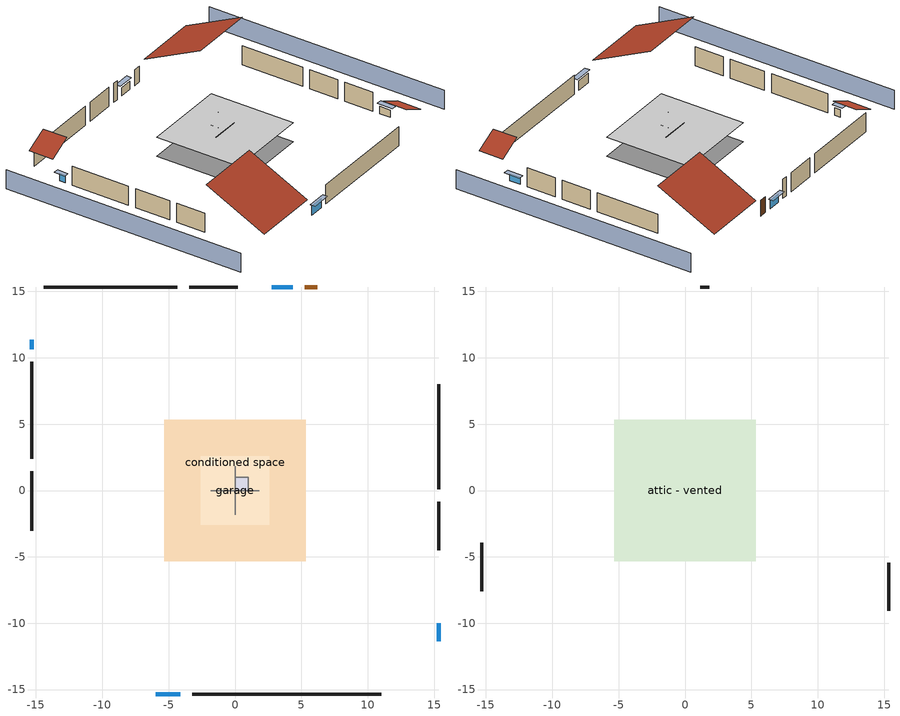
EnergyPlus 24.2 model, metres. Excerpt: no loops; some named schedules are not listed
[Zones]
conditioned space
 floor foundation (Slab2 construction): -5.34,-5.34 -5.34,5.34 5.34,5.34 5.34,-5.34 z0
 wall outside (AdiabaticWallConstruction 1): 6.19,15.33 5.27,15.33 z0:2.03
 wall outside (AdiabaticWallConstruction): -5.96,-15.33 -4.14,-15.33 z0:1.22; -15.33,11.35 -15.33,10.63 z0:0.98; 4.34,15.33 2.77,15.33 z0:1.07; 15.33,-11.35 15.33,-9.99 z0:0.92
 wall outside (Wall3 construction): -3.21,-15.33 11.03,-15.33 z0:2.44
 wall outside (Wall4 construction): -15.33,1.46 -15.33,-3.01 z0:2.44
 wall outside (Wall7 construction): -4.36,15.33 -14.4,15.33 z0:2.44
 wall outside (Wall8 construction): 15.33,0.08 15.33,7.99 z0:2.44
 wall to garage (Wall5 construction): 1.83,0 -1.83,0 z0:2.44
 wall to garage (Wall6 construction): 0,1.83 0,-1.83 z0:2.44
 window (WindowConstruction): -5.96,-15.33 -4.14,-15.33 z0:1.22
 window (WindowConstruction 1): -15.33,11.35 -15.33,10.63 z0:0.98
 window (WindowConstruction 2): 4.34,15.33 2.77,15.33 z0:1.07
 window (WindowConstruction 3): 15.33,-11.35 15.33,-9.99 z0:0.91
 door (Door): 6.19,15.33 5.27,15.33 z0:2.03
furnace airloop ret air zone
 floor adiabatic (AdiabaticConst): 0,0 0,1 1,1 1,0 z0
 wall adiabatic (AdiabaticConst): 0,1 0,0 1,0 1,1 0,1 z0:1
 ceiling adiabatic (AdiabaticConst): 1,0 1,1 0,1 0,0 z1
garage
 floor foundation (Slab1 construction): -2.59,-2.59 -2.59,2.59 2.59,2.59 2.59,-2.59 z0
 wall outside (Wall1 construction): -15.33,9.7 -15.33,2.39 z0:2.44
 wall outside (Wall12 construction): 15.33,-4.51 15.33,-0.85 z0:2.44
 wall outside (Wall2 construction): 0.22,15.33 -3.43,15.33 z0:2.44
attic - vented
 floor to garage (Floor1 construction): -2.59,-2.59 -2.59,2.59 2.59,2.59 2.59,-2.59 z2.44
 floor to conditioned space (Floor2 construction Reversed): -5.34,-5.34 -5.34,5.34 5.34,5.34 5.34,-5.34 z2.44
 wall outside (Wall10 construction): 15.33,-9.07 15.33,-5.43 z0:2.44
 wall outside (Wall11 construction): 1.84,15.33 1.15,15.33 z0:2.44
 wall outside (Wall9 construction): -15.33,-3.94 -15.33,-7.57 z0:2.44
 roof outside (Roof1 construction): -6.89,-15.33,2.44 -6.89,-7.78,6.21 -15.33,-7.78,6.21 -15.33,-15.33,2.44
 roof outside (Roof2 construction): -15.33,12.27,2.44 -12.6,12.27,3.81 -12.6,15.33,3.81 -15.33,15.33,2.44
 roof outside (Roof3 construction): 15.33,-12.27,2.44 12.6,-12.27,3.81 12.6,-15.33,3.81 15.33,-15.33,2.44
 roof outside (Roof4 construction): 7.12,15.33,2.44 7.12,7.98,6.11 15.33,7.98,6.11 15.33,15.33,2.44
shading: -19.9,15.33 -19.9,-15.33 / 19.9,-15.33 19.9,15.33 z0:2.44; -3.84,-15.33 -6.27,-15.33 -6.27,-15.94 -3.84,-15.94 z1.52; -15.33,10.33 -15.33,11.65 -15.94,11.65 -15.94,10.33 z1.28; 2.46,15.33 4.65,15.33 4.65,15.94 2.46,15.94 z1.37; 15.33,-9.69 15.33,-11.65 15.94,-11.65 15.94,-9.69 z1.22
[Building]
Building 1: Terrain=Suburbs
[Site:Location]
Portland Intl Arpt_OR: Latitude {deg}=45.59; Longitude {deg}=-122.6; Time Zone {hr}=-8; Elevation {m}=33; Keep Site Location Information=Yes
[Site:GroundTemperature:Shallow]
10.2558, 8.96328, 8.85977, 9.47314, 11.9355, 14.3863, 16.5111, 17.8571, 17.9714, 16.8767, 14.8061, 12.4304
[Site:WaterMainsTemperature]
Calculation Method=Schedule; Temperature Schedule=mains temperature schedule
[Material] Roughness=Rough; Thermal Absorptance=0.9
Name | Thickness {m} | Conductivity {W/m-K} | Density {kg/m3} | Specific Heat {J/kg-K} | Solar Absorptance | Visible Absorptance
asphalt or fiberglass shingles | 0.00635 | 0.162714 | 1121.4 | 1465.45 | 0.85 | 0.85
ceiling loosefill ins | 0.254 | 0.0480833 | 16.02 | 1046.75 | 0.7 | 0.7
ceiling stud and cavity | 0.1397 | 1.39189 | 65.682 | 1177.47 | 0.7 | 0.7
ceiling stud and cavity 1 | 0.1397 | 0.104117 | 65.682 | 1177.47 | 0.7 | 0.7
concrete 4.0 in. | 0.1016 | 1.803125 | 2242.8 | 837.4 | 0.7 | 0.7
door material | 0.04445 | 0.0612267 | 512.64 | 1214.23 | 0.7 | 0.7
floor covering | 0.0127 | 0.0450781 | 54.468 | 1339.84 | 0.9 | 0.9
furniture material conditioned space 1; furniture material garage 1 | 0.1524 | 0.115458 | 640.8 | 1214.23 | 0.6 | 0.6
gypsum board | 0.0127 | 0.160291 | 801 | 837.4 | 0.6 | 0.6
osb sheathing 0.5 in. | 0.0127 | 0.115458 | 512.64 | 1214.23 | 0.6 | 0.6
osb sheathing 0.5 in. 1; osb sheathing 0.5 in. 2; osb sheathing 0.5 in. 3 | 0.0127 | 0.115458 | 512.64 | 1214.23 | 0.7 | 0.7
roof rigid ins | 0.00281632 | 0.029427 | 32.04 | 1214.23 | 0.7 | 0.7
wall rigid ins | 0.512978 | 0.029427 | 32.04 | 1214.23 | 0.7 | 0.7
wall stud and cavity | 0.1397 | 0.727959 | 139.0536 | 1170.24 | 0.6 | 0.6
wall stud and cavity 1 | 0.1397 | 0.550994 | 139.0536 | 1170.24 | 0.7 | 0.7
wall stud and cavity 2 | 0.1397 | 0.335416 | 139.0536 | 1170.24 | 0.7 | 0.7
wall stud and cavity 3 | 0.0889 | 0.380278 | 52.3479 | 1209.89 | 0.7 | 0.7
wall stud and cavity 4 | 0.0889 | 0.391764 | 83.0341 | 1211.67 | 0.7 | 0.7
wood siding | 0.0254 | 0.102417 | 544.68 | 1172.36 | 0.85 | 0.85
wood siding 1; wood siding 2 | 0.0254 | 0.102417 | 544.68 | 1172.36 | 0.7 | 0.7
[Material:NoMass]
Adiabatic: Roughness=Rough; Thermal Resistance {m2-K/W}=176.1; Thermal Absorptance=0.9; Solar Absorptance=0.7; Visible Absorptance=0.7
[WindowMaterial:SimpleGlazingSystem]
WindowMaterial: U-Factor {W/m2-K}=2.15764; Solar Heat Gain Coefficient=0.44
[Construction]
AdiabaticConst: Adiabatic
AdiabaticWallConstruction: wood siding 1, wall rigid ins, wall stud and cavity 3, gypsum board
AdiabaticWallConstruction 1: wood siding 2, wall rigid ins, wall stud and cavity 3, gypsum board
Door: door material
Floor1 construction: ceiling stud and cavity
Floor2 construction Reversed: gypsum board, ceiling stud and cavity 1, ceiling loosefill ins
furniture construction conditioned space 1: furniture material conditioned space 1
furniture construction garage 1: furniture material garage 1
PartitionWallConstruction: gypsum board, wall stud and cavity 4, gypsum board
Roof1 construction; Roof2 construction; Roof3 construction; Roof4 construction: asphalt or fiberglass shingles, roof rigid ins, osb sheathing 0.5 in.
Slab1 construction: concrete 4.0 in.
Slab2 construction: concrete 4.0 in., floor covering
Wall1 construction; Wall2 construction: wood siding, osb sheathing 0.5 in. 1, wall stud and cavity
Wall10 construction; Wall11 construction; Wall12 construction; Wall9 construction: wood siding, osb sheathing 0.5 in. 3, wall stud and cavity
Wall3 construction; Wall4 construction: wood siding, osb sheathing 0.5 in. 1, wall stud and cavity 1, gypsum board
Wall5 construction: osb sheathing 0.5 in. 2, wall stud and cavity 2, gypsum board
Wall6 construction: osb sheathing 0.5 in. 3, wall stud and cavity 2, gypsum board
Wall7 construction; Wall8 construction: wood siding, osb sheathing 0.5 in. 3, wall stud and cavity 1, gypsum board
WindowConstruction; WindowConstruction 1; WindowConstruction 2; WindowConstruction 3: WindowMaterial
[Zone] Multiplier=1
Name | Volume {m3} | Part of Total Floor Area
attic - vented | 124.583 | Yes
conditioned space | 278.185 | Yes
furnace airloop ret air zone | 1 | No
garage | 65.242 | Yes
[Space]
Name | Zone | Volume {m3} | Space Type
attic - vented 1 | attic - vented | 124.583
conditioned space 1 | conditioned space | 278.185
furnace airloop ret air space | furnace airloop ret air zone |  | Plenum Space Type
garage 1 | garage | 65.242
[OtherEquipment] Design Level Calculation Method=EquipmentLevel
Name | Fuel Type | Zone or ZoneList or Space or SpaceList | Schedule | Design Level {W} | Fraction Latent | Fraction Radiant | Fraction Lost
furnace airloop_0 RetCondToDZ; furnace airloop_0 SupCondToDZ; furnace airloop_0 SupSensLkToDZ | None | attic - vented 1 | Always On Discrete | 0 | 0 | 0 | 0
furnace airloop_0 SupLatLkToDZ | None | attic - vented 1 | Always On Discrete | 0 | 1 | 0 | 0
clothes dryer 1 | NaturalGas | conditioned space 1 | clothes_dryer | 3284.52 | 0.015 | 0.081 | 0.85
cooking range 1 | NaturalGas | conditioned space 1 | cooking_range | 1791.07 | 0.16 | 0.384 | 0.2
furnace airloop_0 SupCondToLv; furnace airloop_0 SupSensLkToCond; mech vent house fan sensible load; water heater sens | None | conditioned space 1 | Always On Discrete | 0 | 0 | 0 | 0
furnace airloop_0 SupLatLkToCond; mech vent house fan latent load; water heater lat | None | conditioned space 1 | Always On Discrete | 0 | 1 | 0 | 0
general water use latent | None | conditioned space 1 | general water use schedule | 44.1266 | 1 | 0 | 0
general water use sensible | None | conditioned space 1 | general water use schedule | -43.4886 | 0 | 0.6 | 0
water heater energy adjustment1 | Electricity | conditioned space 1 | Always On Discrete | 0.01 | 0 | 0 | 1
furnace airloop_0 RetCondToRP; furnace airloop_0 RetSensLkToRP | None | furnace airloop ret air space | Always On Discrete | 0 | 0 | 0 | 0
furnace airloop_0 RetLatLkToRP | None | furnace airloop ret air space | Always On Discrete | 0 | 1 | 0 | 0
[ZoneInfiltration:DesignFlowRate] Schedule=Always On Discrete; Design Flow Rate Calculation Method=Flow/Zone; Design Flow Rate {m3/s}=0
Name | Zone or ZoneList or Space or SpaceList
attic_vented 1 duct leakage imbalance infil flow | attic - vented 1
infil flow; natural vent flow; whole house fan flow | conditioned space 1
[ZoneInfiltration:EffectiveLeakageArea] Schedule=Always On Discrete
Name | Zone or Space | Effective Air Leakage Area {cm2} | Stack Coefficient | Wind Coefficient
infil attic - vented 1 | attic - vented 1 | 4694.23 | 0.000184533 | 3.53165e-05
infil garage 1 | garage 1 | 407.755 | 0.000129147 | 4.38083e-05
[ZoneMixing] Schedule=Always On Continuous; Design Flow Rate Calculation Method=Flow/Zone; Design Flow Rate {m3/s}=0
Name | Zone or Space | Source Zone or Space
furnace airloop_0 ZoneMixCondToDZ mix; whole house fan mix | attic - vented | conditioned space
furnace airloop_0 ZoneMixDZToCond mix | conditioned space | attic - vented
[SurfaceProperty:ExposedFoundationPerimeter] Exposed Perimeter Calculation Method=TotalExposedPerimeter
Name | Total Exposed Perimeter {m}
Slab2 | 39.80688
Slab1 | 14.6304
[SurfaceProperty:IncidentSolarMultiplier] Incident Solar Multiplier=1; Incident Solar Multiplier Schedule=trans schedule winter=0.85 summer=0.7
Window1; Window2; Window3; Window4
[InternalMass]
Name | Construction | Zone or ZoneList | Space or SpaceList | Surface Area {m2}
furniture mass conditioned space 1 | furniture construction conditioned space 1 | conditioned space | conditioned space 1 | 45.63397
partition wall mass | PartitionWallConstruction | conditioned space | conditioned space 1 | 114.085
furniture mass garage 1 | furniture construction garage 1 | garage | garage 1 | 2.67561
[Lights] Design Level Calculation Method=LightingLevel; Return Air Fraction=0; Fraction Radiant=0.6; Fraction Visible=0.2; Fraction Replaceable=1
Name | Zone or ZoneList or Space or SpaceList | Schedule | Lighting Level {W}
interior lighting | conditioned space 1 | lighting_interior | 180.026
garage lighting | garage 1 | lighting_garage | 7.96228
[People]
occupants: Zone or ZoneList or Space or SpaceList=conditioned space 1; Number of People Schedule=occupants; Number of People Calculation Method=People; Number of People=2; Fraction Radiant=0.314171; Sensible Heat Fraction=0.56303; Activity Level Schedule=occupants activity schedule; Carbon Dioxide Generation Rate {m3/s-W}=0; Enable ASHRAE 55 Comfort Warnings=No; Mean Radiant Temperature Calculation Type=EnclosureAveraged
[ElectricEquipment] Design Level Calculation Method=EquipmentLevel
Name | Zone or ZoneList or Space or SpaceList | Schedule | Design Level {W} | Fraction Latent | Fraction Radiant | Fraction Lost
ceiling fan | conditioned space 1 | ceiling_fan | 18.3113 | 0 | 0.558 | 0
clothes dryer | conditioned space 1 | clothes_dryer | 247.232 | 0.015 | 0.081 | 0.85
clothes washer | conditioned space 1 | clothes_washer | 484.341 | 0.03 | 0.162 | 0.7
cooking range | conditioned space 1 | cooking_range | 61.1138 | 0.16 | 0.384 | 0.2
dishwasher | conditioned space 1 | dishwasher | 1317.89 | 0.3 | 0.18 | 0.4
fridge | conditioned space 1 | fridge schedule | 46.9578 | 0 | 0.6 | 0
mech vent bath fan 0 | conditioned space 1 | mech vent bath fan 0 schedule | 15 | 0 | 0 | 1
mech vent house fan | conditioned space 1 | mech vent house fan schedule | 0 | 0 | 0 | 1
mech vent house fan cfis | conditioned space 1 | mech vent house fan cfis schedule | 0 | 0 | 0 | 0
mech vent range fan 0 | conditioned space 1 | mech vent range fan 0 schedule | 30 | 0 | 0 | 1
misc plug loads | conditioned space 1 | plug_loads_other | 145.671 | 0.021 | 0.558 | 0.049
misc tv | conditioned space 1 | plug_loads_tv | 182.295 | 0 | 0.6 | 0
whole house fan | conditioned space 1 | Always On Discrete | 0 | 0 | 0 | 1
freezer | garage 1 | freezer schedule | 194.914 | 0 | 0.6 | 0
[SpaceList]
Plenum Space Type: furnace airloop ret air space
[AvailabilityManager:Scheduled]
furnace airloop Availability Manager: Schedule=Always On Discrete
[AirLoopHVAC:ReturnPlenum]
Air Loop HVAC Return Plenum 1: Zone=furnace airloop ret air zone
[WaterUse:Equipment]
dishwasher: Peak Flow Rate {m3/s}=5.16174e-06; Flow Rate Fraction Schedule=hot_water_dishwasher
[Foundation:Kiva] Wall Height Above Grade {m}=0.1016; Wall Depth Below Slab {m}=0.2032
Name | Initial Indoor Air Temperature {C}
Foundation Kiva 1 | 13.4258
Foundation Kiva 2 | 12.2222
[Foundation:Kiva:Settings]
Soil Conductivity {W/m-K}=1.9041; Soil Density {kg/m3}=1842.3; Soil Specific Heat {J/kg-K}=418.7; Ground Solar Absorptivity=0.9; Ground Thermal Absorptivity=0.9; Ground Surface Roughness {m}=0.03; Far-Field Width {m}=40; Deep-Ground Boundary Condition=ZeroFlux; Deep-Ground Depth {m}=40; Minimum Cell Dimension {m}=0.2; Maximum Cell Growth Coefficient=3; Simulation Timestep=Timestep
[Exterior:Lights]
exterior lighting: Schedule=exterior lighting schedule; Design Level {W}=6.19068
[EnergyManagementSystem:GlobalVariable]
furnace_airloop_0_DuctImbalLkExhFanEquivCond
furnace_airloop_0_DuctImbalLkExhFanEquivDZ
furnace_airloop_0_DuctImbalLkSupFanEquivCond
furnace_airloop_0_DuctImbalLkSupFanEquivDZ
furnace_airloop_0_DZ_T
furnace_airloop_0_DZ_W
furnace_airloop_0_RetCondToDZ
furnace_airloop_0_RetCondToRP
furnace_airloop_0_RetLatLkToRP
furnace_airloop_0_RetSensLkToRP
furnace_airloop_0_SupCondToDZ
furnace_airloop_0_SupCondToLv
furnace_airloop_0_SupLatLkToCond
furnace_airloop_0_SupLatLkToDZ
furnace_airloop_0_SupSensLkToCond
furnace_airloop_0_SupSensLkToDZ
furnace_airloop_0_ZoneMixCondToDZ
furnace_airloop_0_ZoneMixDZToCond
furnace_airloop_AH_MFR
furnace_airloop_AH_Tout
furnace_airloop_AH_VFR
furnace_airloop_AH_Wout
furnace_airloop_Fan_RTF
furnace_airloop_RA_T
furnace_airloop_Ra_W
infil_program_Qfan
infil_program_Qinf
natural_vent_program_Qnv
natural_vent_program_Qwhf
[EnergyManagementSystem:Sensor]
Name | Output:Variable or Output:Meter Index Key | Output:Variable or Output:Meter
airflow_gain | infil flow | Infiltration Sensible Heat Gain Energy
airflow_gain_1 | natural vent flow | Infiltration Sensible Heat Gain Energy
airflow_gain_2 | whole house fan flow | Infiltration Sensible Heat Gain Energy
airflow_loss | infil flow | Infiltration Sensible Heat Loss Energy
airflow_loss_1 | natural vent flow | Infiltration Sensible Heat Loss Energy
airflow_loss_2 | whole house fan flow | Infiltration Sensible Heat Loss Energy
clg_load_cond |  | Cooling:EnergyTransfer:Zone:CONDITIONED SPACE
clg_load_duct |  | Cooling:EnergyTransfer:Zone:FURNACE AIRLOOP RET AIR ZONE
clg_sp_s; clg_sp_s_1 | cooling setpoint | Schedule Value
clothes_dryer_exhaust_0_sch_s | clothes_dryer | Schedule Value
cool_season | cooling season schedule | Schedule Value
ducts_conv | furnace airloop_0 RetCondToRP | Other Equipment Convective Heating Energy
ducts_conv_1 | furnace airloop_0 RetLatLkToRP | Other Equipment Convective Heating Energy
ducts_conv_2 | furnace airloop_0 RetSensLkToRP | Other Equipment Convective Heating Energy
ducts_conv_3 | furnace airloop_0 SupCondToLv | Other Equipment Convective Heating Energy
ducts_conv_4 | furnace airloop_0 SupLatLkToCond | Other Equipment Convective Heating Energy
ducts_conv_5 | furnace airloop_0 SupSensLkToCond | Other Equipment Convective Heating Energy
ducts_rad | furnace airloop_0 RetCondToRP | Other Equipment Radiant Heating Energy
ducts_rad_1 | furnace airloop_0 RetLatLkToRP | Other Equipment Radiant Heating Energy
ducts_rad_2 | furnace airloop_0 RetSensLkToRP | Other Equipment Radiant Heating Energy
ducts_rad_3 | furnace airloop_0 SupCondToLv | Other Equipment Radiant Heating Energy
ducts_rad_4 | furnace airloop_0 SupLatLkToCond | Other Equipment Radiant Heating Energy
ducts_rad_5 | furnace airloop_0 SupSensLkToCond | Other Equipment Radiant Heating Energy
furnace_airloop_0_DZ_T_s | attic - vented | Zone Air Temperature
furnace_airloop_0_DZ_W_s | attic - vented | Zone Mean Air Humidity Ratio
furnace_airloop_AH_MFR_s | Node 6 | System Node Mass Flow Rate
furnace_airloop_AH_Tout_s | Node 6 | System Node Temperature
furnace_airloop_AH_VFR_s | Node 6 | System Node Current Density Volume Flow Rate
furnace_airloop_AH_Wout_s | Node 6 | System Node Humidity Ratio
furnace_airloop_RA_T_s | Node 9 | System Node Temperature
furnace_airloop_Ra_W_s | Node 9 | System Node Humidity Ratio
htg_load_cond |  | Heating:EnergyTransfer:Zone:CONDITIONED SPACE
htg_load_duct |  | Heating:EnergyTransfer:Zone:FURNACE AIRLOOP RET AIR ZONE
htg_sp_s; htg_sp_s_1 | heating setpoint | Schedule Value
ig_ee_conv | ceiling fan | Electric Equipment Convective Heating Energy
ig_ee_conv_1 | clothes dryer | Electric Equipment Convective Heating Energy
ig_ee_conv_3 | cooking range | Electric Equipment Convective Heating Energy
ig_ee_conv_4 | dishwasher | Electric Equipment Convective Heating Energy
ig_ee_conv_5 | fridge | Electric Equipment Convective Heating Energy
ig_ee_conv_6 | misc plug loads | Electric Equipment Convective Heating Energy
ig_ee_conv_7 | misc tv | Electric Equipment Convective Heating Energy
ig_ee_conv_8 | whole house fan | Electric Equipment Convective Heating Energy
ig_ee_rad | ceiling fan | Electric Equipment Radiant Heating Energy
ig_ee_rad_1 | clothes dryer | Electric Equipment Radiant Heating Energy
ig_ee_rad_3 | cooking range | Electric Equipment Radiant Heating Energy
ig_ee_rad_4 | dishwasher | Electric Equipment Radiant Heating Energy
ig_ee_rad_5 | fridge | Electric Equipment Radiant Heating Energy
ig_ee_rad_6 | misc plug loads | Electric Equipment Radiant Heating Energy
ig_ee_rad_7 | misc tv | Electric Equipment Radiant Heating Energy
ig_ee_rad_8 | whole house fan | Electric Equipment Radiant Heating Energy
ig_lgt_conv | interior lighting | Lights Convective Heating Energy
ig_lgt_rad | interior lighting | Lights Radiant Heating Energy
ig_lgt_vis | interior lighting | Lights Visible Radiation Heating Energy
ig_oe_conv | clothes dryer 1 | Other Equipment Convective Heating Energy
ig_oe_conv_1 | cooking range 1 | Other Equipment Convective Heating Energy
ig_oe_conv_2 | general water use latent | Other Equipment Convective Heating Energy
ig_oe_conv_3 | general water use sensible | Other Equipment Convective Heating Energy
ig_oe_conv_4 | water heater energy adjustment1 | Other Equipment Convective Heating Energy
ig_oe_conv_5 | water heater lat | Other Equipment Convective Heating Energy
ig_oe_conv_6 | water heater sens | Other Equipment Convective Heating Energy
ig_oe_rad | clothes dryer 1 | Other Equipment Radiant Heating Energy
ig_oe_rad_1 | cooking range 1 | Other Equipment Radiant Heating Energy
ig_oe_rad_2 | general water use latent | Other Equipment Radiant Heating Energy
ig_oe_rad_3 | general water use sensible | Other Equipment Radiant Heating Energy
ig_oe_rad_4 | water heater energy adjustment1 | Other Equipment Radiant Heating Energy
ig_oe_rad_5 | water heater lat | Other Equipment Radiant Heating Energy
ig_oe_rad_6 | water heater sens | Other Equipment Radiant Heating Energy
ig_ppl_conv | occupants | People Convective Heating Energy
ig_ppl_rad | occupants | People Radiant Heating Energy
im_conv | furniture mass conditioned space 1 | Surface Inside Face Convection Heat Gain Energy
im_conv_1 | partition wall mass | Surface Inside Face Convection Heat Gain Energy
im_ig | furniture mass conditioned space 1 | Surface Inside Face Internal Gains Radiation Heat Gain Energy
im_ig_1 | partition wall mass | Surface Inside Face Internal Gains Radiation Heat Gain Energy
im_lgt | furniture mass conditioned space 1 | Surface Inside Face Lights Radiation Heat Gain Energy
im_lgt_1 | partition wall mass | Surface Inside Face Lights Radiation Heat Gain Energy
im_sol | furniture mass conditioned space 1 | Surface Inside Face Solar Radiation Heat Gain Energy
im_sol_1 | partition wall mass | Surface Inside Face Solar Radiation Heat Gain Energy
im_surf | furniture mass conditioned space 1 | Surface Inside Face Net Surface Thermal Radiation Heat Gain Energy
im_surf_1 | partition wall mass | Surface Inside Face Net Surface Thermal Radiation Heat Gain Energy
mech_vent_bath_fan_0_sch_s | mech vent bath fan 0 schedule | Schedule Value
mech_vent_range_fan_0_sch_s | mech vent range fan 0 schedule | Schedule Value
mv_conv | mech vent bath fan 0 | Electric Equipment Convective Heating Energy
mv_conv_1 | mech vent house fan | Electric Equipment Convective Heating Energy
mv_conv_2 | mech vent house fan cfis | Electric Equipment Convective Heating Energy
mv_conv_3 | mech vent range fan 0 | Electric Equipment Convective Heating Energy
mv_conv_4 | mech vent house fan latent load | Other Equipment Convective Heating Energy
mv_conv_5 | mech vent house fan sensible load | Other Equipment Convective Heating Energy
mv_rad | mech vent bath fan 0 | Electric Equipment Radiant Heating Energy
mv_rad_1 | mech vent house fan | Electric Equipment Radiant Heating Energy
mv_rad_2 | mech vent house fan cfis | Electric Equipment Radiant Heating Energy
mv_rad_3 | mech vent range fan 0 | Electric Equipment Radiant Heating Energy
mv_rad_4 | mech vent house fan latent load | Other Equipment Radiant Heating Energy
mv_rad_5 | mech vent house fan sensible load | Other Equipment Radiant Heating Energy
natural_vent_s | natural vent schedule | Schedule Value
out_pb_s |  | Site Outdoor Air Barometric Pressure
out_wt_s |  | Site Outdoor Air Humidity Ratio
site_vw_s |  | Site Wind Speed
ss_back_out | Window1 | Surface Window Shortwave from Zone Back Out Window Heat Transfer Rate
ss_back_out_1 | Window2 | Surface Window Shortwave from Zone Back Out Window Heat Transfer Rate
ss_back_out_2 | Window3 | Surface Window Shortwave from Zone Back Out Window Heat Transfer Rate
ss_back_out_3 | Window4 | Surface Window Shortwave from Zone Back Out Window Heat Transfer Rate
ss_conv | Door1 | Surface Inside Face Convection Heat Gain Energy
ss_conv_1 | Window1 | Surface Inside Face Convection Heat Gain Energy
ss_conv_2 | Window2 | Surface Inside Face Convection Heat Gain Energy
ss_conv_3 | Window3 | Surface Inside Face Convection Heat Gain Energy
ss_conv_4 | Window4 | Surface Inside Face Convection Heat Gain Energy
ss_ig | Door1 | Surface Inside Face Internal Gains Radiation Heat Gain Energy
ss_ig_1 | Window1 | Surface Inside Face Internal Gains Radiation Heat Gain Energy
ss_ig_2 | Window2 | Surface Inside Face Internal Gains Radiation Heat Gain Energy
ss_ig_3 | Window3 | Surface Inside Face Internal Gains Radiation Heat Gain Energy
ss_ig_4 | Window4 | Surface Inside Face Internal Gains Radiation Heat Gain Energy
ss_lgt | Door1 | Surface Inside Face Lights Radiation Heat Gain Energy
ss_sol | Door1 | Surface Inside Face Solar Radiation Heat Gain Energy
ss_surf | Door1 | Surface Inside Face Net Surface Thermal Radiation Heat Gain Energy
ss_surf_1 | Window1 | Surface Inside Face Net Surface Thermal Radiation Heat Gain Energy
ss_surf_2 | Window2 | Surface Inside Face Net Surface Thermal Radiation Heat Gain Energy
ss_surf_3 | Window3 | Surface Inside Face Net Surface Thermal Radiation Heat Gain Energy
ss_surf_4 | Window4 | Surface Inside Face Net Surface Thermal Radiation Heat Gain Energy
ss_trans_in | Window1 | Surface Window Transmitted Solar Radiation Rate
ss_trans_in_1 | Window2 | Surface Window Transmitted Solar Radiation Rate
ss_trans_in_2 | Window3 | Surface Window Transmitted Solar Radiation Rate
ss_trans_in_3 | Window4 | Surface Window Transmitted Solar Radiation Rate
ss_trans_out | Window1 | Surface Inside Face Initial Transmitted Diffuse Transmitted Out Window Solar Radiation Rate
ss_trans_out_1 | Window2 | Surface Inside Face Initial Transmitted Diffuse Transmitted Out Window Solar Radiation Rate
ss_trans_out_2 | Window3 | Surface Inside Face Initial Transmitted Diffuse Transmitted Out Window Solar Radiation Rate
ss_trans_out_3 | Window4 | Surface Inside Face Initial Transmitted Diffuse Transmitted Out Window Solar Radiation Rate
s_conv | Floor2 | Surface Inside Face Convection Heat Gain Energy
s_conv_1 | Slab2 | Surface Inside Face Convection Heat Gain Energy
s_conv_2 | Wall3 | Surface Inside Face Convection Heat Gain Energy
s_conv_3 | Wall4 | Surface Inside Face Convection Heat Gain Energy
s_conv_4 | Wall5 | Surface Inside Face Convection Heat Gain Energy
